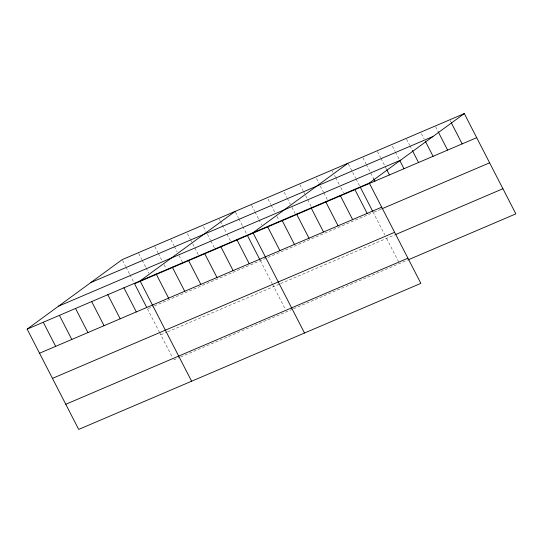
<?xml version="1.0" encoding="UTF-8"?>
<svg xmlns="http://www.w3.org/2000/svg" width="543" height="543" viewBox="0 0 543 543"><rect width="100%" height="100%" fill="white"/><g stroke="black" fill="none" stroke-linecap="round" stroke-linejoin="round"><path stroke-width="0.41" stroke-dasharray="2.71 2.04" d="M148.225 308.553L153.601 306.252M154.368 305.926L373.279 212.483L384.743 234.793M374.046 212.157L380.935 209.218M160.769 334.787L166.918 332.16M167.685 331.834L279.828 283.962M280.595 283.636L395.012 234.793M173.692 359.928L179.835 357.308M180.609 356.975L292.752 309.11M293.519 308.777L407.169 260.267M450.154 120.539L450.928 122.046M435.608 126.75L438.316 132.017M421.456 133.707L424.164 138.981M406.524 139.164L409.626 145.185M410.013 145.938L411.947 149.705M392.372 146.121L395.08 151.395M395.467 152.149L399.336 159.683M377.439 151.578L380.541 157.599M380.928 158.352L386.344 168.9M362.9 157.782L365.996 163.81M366.382 164.563L373.74 178.871M348.362 163.993L355.713 178.301M356.099 179.054L359.581 185.835M386.596 238.391L399.519 263.531M332.228 170.875L333.002 172.382M334.549 175.396L335.323 176.903M335.71 177.656L339.199 184.437M340.746 187.444L343.454 192.717M316.488 178.518L318.809 183.032M320.356 186.045L323.452 192.073M323.838 192.826L327.327 199.607M299.967 184.647L303.062 190.674M303.456 191.428L307.324 198.955M307.711 199.709L311.58 207.243M284.227 192.283L286.935 197.557M287.322 198.31L290.417 204.338M291.964 207.351L295.066 213.372M268.093 199.172L270.808 204.446M271.195 205.2L275.063 212.727M276.998 216.494L278.932 220.261M251.579 205.302L254.674 211.329M255.061 212.082L258.543 218.863M258.93 219.616L261.645 224.883M235.445 212.191L238.547 218.211M238.934 218.965L242.416 225.745M242.802 226.499L246.671 234.033M260.368 260.681L272.206 283.711M272.572 284.43L285.462 309.51M219.318 219.073L220.091 220.58M220.478 221.334L222.026 224.347M222.413 225.101L226.669 233.381M227.055 234.135L230.544 240.916M203.571 226.709L205.899 231.23M207.446 234.243L210.541 240.271M210.928 241.024L214.41 247.805M187.444 233.599L190.152 238.872M190.539 239.626L194.414 247.153M194.801 247.907L198.283 254.687M170.923 239.728L174.025 245.755M174.412 246.508L177.12 251.782M179.054 255.549L182.536 262.323M154.796 246.617L157.891 252.638M158.278 253.391L162.153 260.925M164.088 264.692L166.022 268.459M138.669 253.5L141.764 259.527M142.151 260.28L145.633 267.061M146.019 267.814L148.728 273.081M122.535 260.389L125.63 266.409M126.017 267.163L129.506 273.944M129.892 274.697L133.761 282.231M147.458 308.879L159.289 331.902M159.662 332.628L172.552 357.708"/><path stroke-width="0.81" d="M464.306 113.582L369.308 183.072L420.852 283.365L78.694 429.418L27.15 329.126L122.148 259.635L464.306 113.582L515.85 213.874L407.936 259.941M235.058 211.437L140.06 280.928L191.604 381.22M347.975 163.239L252.977 232.73L304.521 333.029M90.796 282.564L432.954 136.51M58.501 306.191L400.659 160.137M27.15 329.126L369.308 183.072M476.693 137.684L134.535 283.738L146.698 307.399M39.537 353.228L381.695 207.175M381.702 208.892L489.616 162.825M52.461 378.369L394.618 232.316M395.779 234.467L502.927 188.733M65.771 404.277L407.929 258.224M451.314 122.799L462.147 143.888M438.316 132.017L447.608 150.099M425.325 141.241L433.07 156.303M412.334 150.459L418.524 162.513M399.723 160.436L403.985 168.717M386.731 169.654L389.44 174.927M373.74 178.871L374.901 181.131M360.362 187.342L372.898 211.743M354.762 189.283L367.149 213.385M340.223 195.487L352.611 219.589M325.685 201.697L338.072 225.8M311.139 207.901L323.526 232.004M296.6 214.112L308.987 238.214M282.055 220.315L294.442 244.418M267.516 226.526L279.903 250.628M247.445 235.54L259.988 259.941M236.843 239.619L249.23 263.722M220.716 246.502L233.103 270.604M204.582 253.384L216.969 277.487M188.455 260.273L200.842 284.376M172.321 267.156L184.708 291.258M156.194 274.045L168.581 298.148M123.933 287.81L136.32 311.913M107.799 294.7L120.186 318.802M91.672 301.582L104.059 325.685M75.538 308.472L87.925 332.574M59.411 315.354L71.798 339.456M43.277 322.243L55.664 346.346"/></g></svg>
